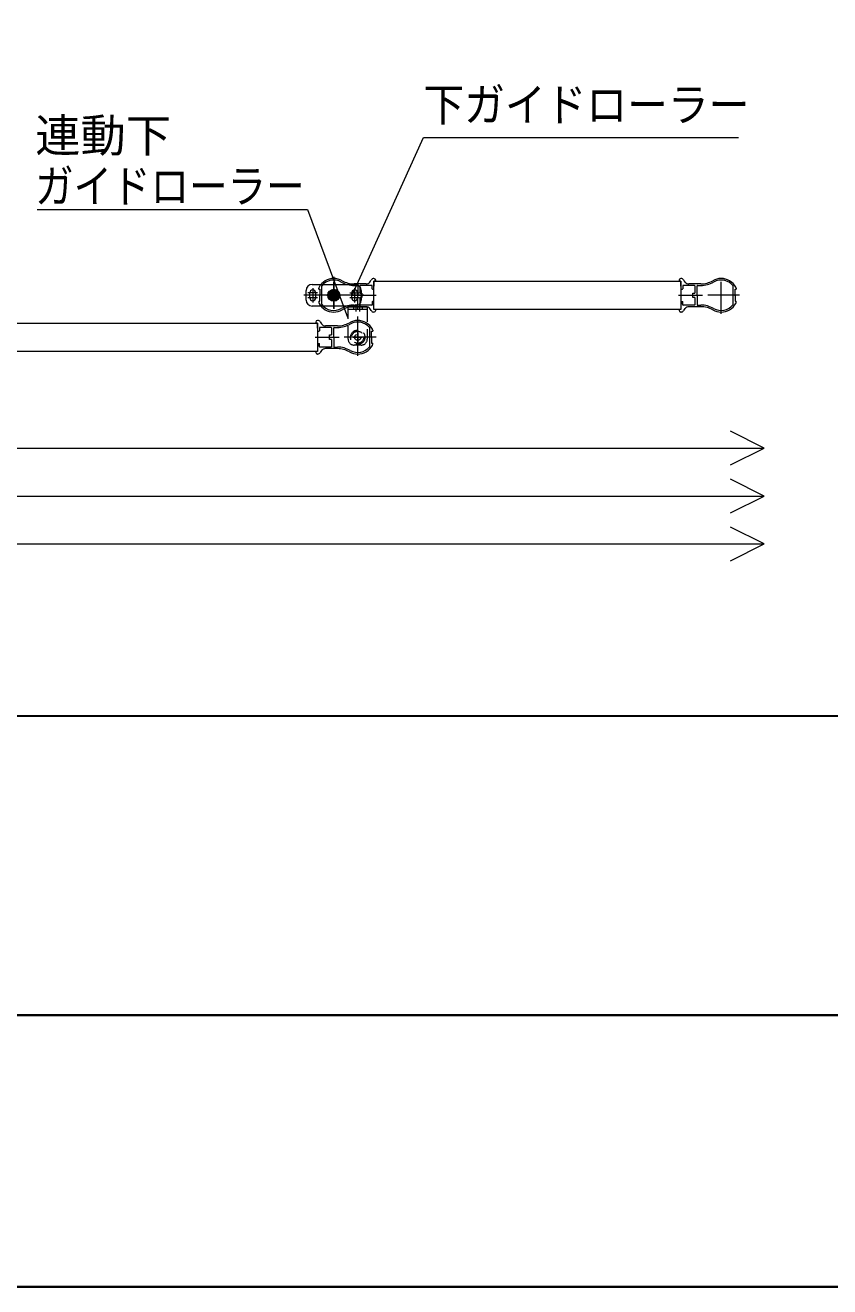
# Model space of a CAD drawing. Units: millimetres on the paper. Extents: x -303 to 303, y -152 to 152.
# Drawn here: x -97.8 to -53.4, y -138.5 to -68.9 of the extents above; entities that cross this region are included whole.
import ezdxf
from ezdxf.enums import TextEntityAlignment as Align

# ---------------------------------------------------------------- set-up
doc = ezdxf.new("R2010")
doc.units = ezdxf.units.MM
for name, pattern in [('USER2', [2.91, 1.76, -0.4, 0.35, -0.4]), ('USER3', [10.5, 8, -0.5, 0.5, -0.5, 0.5, -0.5]), ('USER4', [1.11, 0.71, -0.4])]:
    doc.linetypes.add(name, pattern=pattern)
doc.layers.add('0-0_1図面枠', color=7, linetype='Continuous', lineweight=20)
doc.layers.add('0-1_3一般', color=7, linetype='Continuous', lineweight=15)
doc.styles.add('ＭＳ Ｐゴシック', font='')
doc.styles.get('ＭＳ Ｐゴシック').set_extended_font_data('MS PGothic')

# ---------------------------------------------------------------- blocks, each defined once
blk = doc.blocks.new('グループ-2')
at = {"layer": '0-0_1図面枠', "lineweight": 35}
blk.add_line((-200, -123.5), (200, -123.5), dxfattribs=at)
blk.add_lwpolyline([(-200, 138.5), (200, 138.5), (200, -138.5), (-200, -138.5)], close=True, dxfattribs=at)
blk = doc.blocks.new('図面枠')
at = {"layer": '0-0_1図面枠'}
blk.add_blockref('グループ-2', (0, 0), dxfattribs=at)
blk = doc.blocks.new('グループ-4')
at = {"layer": '0-1_3一般', "lineweight": 30}
blk.add_lwpolyline([(-190, 103), (190, 103), (190, -107), (-190, -107)], close=True, dxfattribs=at)
blk = doc.blocks.new('グループ-32')
at = {"layer": '0-1_3一般', "linetype": 'USER2'}
for p, q in [((9.895, -86.707), (9.895, -84.129)), ((9.796, -84.268), (9.796, -84.665)), ((9.994, -84.268), (9.994, -84.665)), ((9.647, -86.088), (10.143, -86.088)), ((9.895, -85.84), (9.895, -86.337))]:
    blk.add_line(p, q, dxfattribs=at)
at = {"layer": '0-1_3一般', "linetype": 'USER4'}
for p, q in [((9.365, -84.4), (9.657, -84.4)), ((9.365, -84.533), (9.365, -84.4)), ((9.365, -84.533), (9.657, -84.533)), ((9.365, -86.188), (9.365, -84.533)), ((9.657, -84.4), (9.657, -84.533)), ((9.657, -84.4), (10.133, -84.4)), ((9.657, -84.533), (10.133, -84.533)), ((10.133, -84.4), (10.133, -84.533)), ((10.133, -84.4), (10.425, -84.4)), ((10.133, -84.533), (10.425, -84.533)), ((10.425, -84.4), (10.425, -84.533)), ((10.425, -84.533), (10.425, -86.188)), ((10.094, -86.519), (9.696, -86.519))]:
    blk.add_line(p, q, dxfattribs=at)
for radius in [0.397, 0.331, 0.166]:
    blk.add_circle((9.895, -86.088), radius, dxfattribs=at)
for centre, start, end in [((9.696, -86.188), 180, 270), ((10.094, -86.188), 270, 0)]:
    blk.add_arc(centre, 0.331, start, end, dxfattribs=at)
blk = doc.blocks.new('グループ-33')
at = {"layer": '0-1_3一般', "linetype": 'USER2'}
for p, q in [((8.571, -82.752), (8.571, -84.791)), ((29.96, -84.791), (29.96, -82.752)), ((9.591, -83.771), (7.552, -83.771)), ((9.591, -83.771), (10.915, -83.771)), ((27.616, -83.771), (28.94, -83.771)), ((30.979, -83.771), (28.94, -83.771))]:
    blk.add_line(p, q, dxfattribs=at)
at = {"layer": '0-1_3一般'}
for p, q in [((10.789, -82.845), (10.782, -82.845)), ((27.749, -82.845), (27.742, -82.845)), ((7.744, -83.44), (7.744, -83.387)), ((7.903, -83.269), (7.903, -84.274)), ((10.354, -83.143), (9.69, -83.143)), ((9.69, -83.229), (9.875, -83.229)), ((10.027, -83.646), (10.027, -83.249)), ((10.67, -83.229), (10.047, -83.229)), ((10.689, -83.414), (10.689, -83.249)), ((10.703, -83.427), (10.756, -83.427)), ((10.769, -83.275), (10.769, -83.414)), ((10.789, -83.275), (10.769, -83.275)), ((10.789, -84.549), (10.789, -82.994)), ((10.789, -82.994), (27.742, -82.994)), ((10.789, -82.994), (10.789, -83.275)), ((10.888, -82.994), (10.789, -82.994)), ((10.888, -82.994), (10.888, -82.944)), ((27.643, -82.944), (27.643, -82.994)), ((27.742, -82.994), (27.643, -82.994)), ((27.742, -82.994), (27.742, -84.549)), ((27.742, -83.275), (27.742, -82.994)), ((27.762, -83.275), (27.742, -83.275)), ((27.762, -83.414), (27.762, -83.275)), ((27.775, -83.427), (27.828, -83.427)), ((27.841, -83.249), (27.841, -83.414)), ((28.484, -83.229), (27.861, -83.229)), ((28.841, -83.143), (28.177, -83.143)), ((28.503, -83.249), (28.503, -83.646)), ((28.656, -83.229), (28.841, -83.229)), ((30.628, -84.274), (30.628, -83.269)), ((30.787, -83.387), (30.787, -83.44)), ((7.744, -84.102), (7.803, -84.102)), ((7.744, -84.102), (7.744, -84.156)), ((7.803, -84.102), (7.803, -83.791)), ((9.895, -84.294), (9.895, -83.791)), ((10.027, -83.646), (10.127, -83.646)), ((10.027, -84.294), (10.027, -83.897)), ((10.689, -84.129), (10.689, -84.294)), ((10.703, -84.116), (10.756, -84.116)), ((27.775, -84.116), (27.828, -84.116)), ((27.841, -84.294), (27.841, -84.129)), ((28.404, -83.646), (28.503, -83.646)), ((28.503, -83.897), (28.503, -84.294)), ((28.636, -83.791), (28.636, -84.294)), ((30.728, -83.791), (30.728, -84.102)), ((30.728, -84.102), (30.787, -84.102)), ((30.787, -84.156), (30.787, -84.102)), ((9.69, -84.314), (9.875, -84.314)), ((10.354, -84.4), (9.69, -84.4)), ((10.67, -84.314), (10.047, -84.314)), ((10.789, -84.698), (10.782, -84.698)), ((27.742, -84.549), (10.789, -84.549)), ((10.888, -84.549), (10.888, -84.599)), ((27.643, -84.599), (27.643, -84.549)), ((27.749, -84.698), (27.742, -84.698)), ((28.484, -84.314), (27.861, -84.314)), ((28.841, -84.4), (28.177, -84.4)), ((28.656, -84.314), (28.841, -84.314))]:
    blk.add_line(p, q, dxfattribs=at)
for points in [[(7.744, -83.44), (7.803, -83.44), (7.803, -83.752), (7.823, -83.771), (7.803, -83.791)], [(9.895, -83.249), (9.895, -83.752), (9.915, -83.771), (9.895, -83.791)], [(28.636, -83.791), (28.616, -83.771), (28.636, -83.752), (28.636, -83.249)], [(30.728, -83.791), (30.708, -83.771), (30.728, -83.752), (30.728, -83.44), (30.787, -83.44)], [(10.127, -83.646), (10.127, -83.897), (10.027, -83.897)], [(10.888, -84.549), (10.789, -84.549), (10.789, -84.268), (10.769, -84.268), (10.769, -84.129)], [(27.762, -84.129), (27.762, -84.268), (27.742, -84.268), (27.742, -84.549), (27.643, -84.549)], [(28.503, -83.897), (28.404, -83.897), (28.404, -83.646)]]:
    blk.add_lwpolyline(points, dxfattribs=at)
for centre, radius, start, end in [((8.571, -83.771), 0.927, 90, 151.04498), ((8.571, -83.771), 0.927, 60.18635, 90), ((10.782, -83.01), 0.166, 90, 149.82103), ((10.789, -82.944), 0.0993, 0, 90), ((27.742, -82.944), 0.0993, 90, 180), ((27.749, -83.01), 0.166, 30.17897, 90), ((29.96, -83.771), 0.927, 90, 119.81365), ((29.96, -83.771), 0.927, 28.95502, 90), ((7.876, -83.387), 0.132, 151.04498, 180), ((7.922, -83.269), 0.0199, 142.21566, 180), ((8.571, -83.771), 0.841, 60.18635, 142.21566), ((9.69, -81.819), 1.41, 240.18635, 270), ((9.69, -81.819), 1.324, 240.18635, 270), ((9.875, -83.249), 0.0199, 0, 90), ((10.047, -83.249), 0.0199, 90, 180), ((10.354, -82.878), 0.265, 270, 322.53091), ((9.723, -82.395), 1.059, 322.53091, 329.82103), ((10.67, -83.249), 0.0199, 0, 90), ((10.703, -83.414), 0.0132, 180, 270), ((10.756, -83.414), 0.0132, 270, 0), ((27.775, -83.414), 0.0132, 180, 270), ((27.828, -83.414), 0.0132, 270, 0), ((27.861, -83.249), 0.0199, 90, 180), ((28.807, -82.395), 1.059, 210.17897, 217.46909), ((28.177, -82.878), 0.265, 217.46909, 270), ((28.484, -83.249), 0.0199, 0, 90), ((28.656, -83.249), 0.0199, 90, 180), ((28.841, -81.819), 1.324, 270, 299.81365), ((28.841, -81.819), 1.41, 270, 299.81365), ((29.96, -83.771), 0.841, 37.78434, 119.81365), ((30.608, -83.269), 0.0199, 0, 37.78434), ((30.655, -83.387), 0.132, 0, 28.95502), ((7.876, -84.156), 0.132, 180, 208.95502), ((8.571, -83.771), 0.927, 208.95502, 270), ((10.703, -84.129), 0.0132, 90, 180), ((10.756, -84.129), 0.0132, 0, 90), ((27.775, -84.129), 0.0132, 90, 180), ((27.828, -84.129), 0.0132, 0, 90), ((29.96, -83.771), 0.927, 270, 331.04498), ((30.655, -84.156), 0.132, 331.04498, 0), ((7.922, -84.274), 0.0199, 180, 217.78434), ((8.571, -83.771), 0.841, 217.78434, 299.81365), ((8.571, -83.771), 0.927, 270, 299.81365), ((9.69, -85.724), 1.41, 90, 119.81365), ((9.69, -85.724), 1.324, 90, 119.81365), ((9.875, -84.294), 0.0199, 270, 0), ((10.047, -84.294), 0.0199, 180, 270), ((10.354, -84.665), 0.265, 37.46909, 90), ((9.723, -85.148), 1.059, 30.17897, 37.46909), ((10.782, -84.533), 0.166, 210.17897, 270), ((10.67, -84.294), 0.0199, 270, 0), ((10.789, -84.599), 0.0993, 270, 0), ((27.742, -84.599), 0.0993, 180, 270), ((27.749, -84.533), 0.166, 270, 329.82103), ((27.861, -84.294), 0.0199, 180, 270), ((28.807, -85.148), 1.059, 142.53091, 149.82103), ((28.177, -84.665), 0.265, 90, 142.53091), ((28.484, -84.294), 0.0199, 270, 0), ((28.656, -84.294), 0.0199, 180, 270), ((28.841, -85.724), 1.41, 60.18635, 90), ((28.841, -85.724), 1.324, 60.18635, 90), ((29.96, -83.771), 0.927, 240.18635, 270), ((29.96, -83.771), 0.841, 240.18635, 322.21566), ((30.608, -84.274), 0.0199, 322.21566, 0)]:
    blk.add_arc(centre, radius, start, end, dxfattribs=at)
blk = doc.blocks.new('グループ-35')
at = {"layer": '0-1_3一般'}
for p, q in [((-12.162, -85.585), (-12.162, -86.591)), ((-9.711, -85.459), (-10.375, -85.459)), ((-10.375, -85.546), (-10.189, -85.546)), ((-10.17, -85.565), (-10.17, -86.069)), ((-10.037, -85.963), (-10.037, -85.565)), ((-9.395, -85.546), (-10.017, -85.546)), ((-9.375, -85.731), (-9.375, -85.565)), ((-9.276, -85.162), (-9.283, -85.162)), ((-9.177, -85.311), (-9.177, -85.261)), ((7.578, -85.261), (7.578, -85.311)), ((7.684, -85.162), (7.677, -85.162)), ((7.777, -85.565), (7.777, -85.731)), ((8.419, -85.546), (7.797, -85.546)), ((8.776, -85.459), (8.112, -85.459)), ((8.439, -85.565), (8.439, -85.963)), ((8.571, -86.069), (8.571, -85.565)), ((8.591, -85.546), (8.776, -85.546)), ((10.564, -86.591), (10.564, -85.585)), ((-12.321, -85.757), (-12.321, -85.704)), ((-12.321, -85.757), (-12.261, -85.757)), ((-12.261, -85.757), (-12.261, -86.068)), ((-12.261, -86.068), (-12.241, -86.088)), ((-12.241, -86.088), (-12.261, -86.108)), ((-10.17, -86.069), (-10.15, -86.088)), ((-10.15, -86.088), (-10.17, -86.108)), ((-10.17, -86.611), (-10.17, -86.108)), ((-10.037, -85.963), (-9.938, -85.963)), ((-9.938, -86.214), (-10.037, -86.214)), ((-10.037, -86.611), (-10.037, -86.214)), ((-9.938, -85.963), (-9.938, -86.214)), ((-9.362, -85.744), (-9.309, -85.744)), ((7.711, -85.744), (7.764, -85.744)), ((8.339, -85.963), (8.439, -85.963)), ((8.339, -86.214), (8.339, -85.963)), ((8.439, -86.214), (8.339, -86.214)), ((8.439, -86.214), (8.439, -86.611)), ((8.551, -86.088), (8.571, -86.069)), ((8.571, -86.108), (8.551, -86.088)), ((8.571, -86.108), (8.571, -86.611)), ((10.643, -86.088), (10.663, -86.068)), ((10.663, -86.108), (10.643, -86.088)), ((10.663, -85.757), (10.723, -85.757)), ((10.663, -86.068), (10.663, -85.757)), ((10.723, -85.704), (10.723, -85.757)), ((-12.321, -86.419), (-12.321, -86.473)), ((-10.375, -86.631), (-10.189, -86.631)), ((-9.711, -86.717), (-10.375, -86.717)), ((-9.395, -86.631), (-10.017, -86.631)), ((-9.375, -86.446), (-9.375, -86.611)), ((-9.362, -86.433), (-9.309, -86.433)), ((-9.296, -86.585), (-9.296, -86.446)), ((-9.276, -86.585), (-9.296, -86.585)), ((-9.276, -87.015), (-9.283, -87.015)), ((-9.276, -86.866), (-9.276, -86.585)), ((-9.177, -86.866), (-9.276, -86.866)), ((-9.177, -86.866), (-9.177, -86.916)), ((7.578, -86.916), (7.578, -86.866)), ((7.677, -86.866), (7.578, -86.866)), ((7.677, -86.585), (7.677, -86.866)), ((7.697, -86.585), (7.677, -86.585)), ((7.684, -87.015), (7.677, -87.015)), ((7.697, -86.446), (7.697, -86.585)), ((7.711, -86.433), (7.764, -86.433)), ((7.777, -86.611), (7.777, -86.446)), ((8.419, -86.631), (7.797, -86.631)), ((8.776, -86.717), (8.112, -86.717)), ((8.591, -86.631), (8.776, -86.631)), ((10.723, -86.473), (10.723, -86.419))]:
    blk.add_line(p, q, dxfattribs=at)
at = {"layer": '0-1_3一般', "linetype": 'USER2'}
for p, q in [((-11.494, -85.069), (-11.494, -87.108)), ((9.895, -87.108), (9.895, -85.069)), ((-10.474, -86.088), (-12.513, -86.088)), ((-10.474, -86.088), (-9.15, -86.088)), ((7.552, -86.088), (8.876, -86.088)), ((10.915, -86.088), (8.876, -86.088))]:
    blk.add_line(p, q, dxfattribs=at)
at = {"layer": '0-1_3一般'}
for points in [[(-9.177, -85.311), (-9.276, -85.311), (-9.276, -85.592), (-9.296, -85.592), (-9.296, -85.731)], [(7.697, -85.731), (7.697, -85.592), (7.677, -85.592), (7.677, -85.311), (7.578, -85.311)], [(-12.321, -86.419), (-12.261, -86.419), (-12.261, -86.108)], [(10.663, -86.108), (10.663, -86.419), (10.723, -86.419)]]:
    blk.add_lwpolyline(points, dxfattribs=at)
blk.add_lwpolyline([(-9.276, -85.311), (7.677, -85.311), (7.677, -86.866), (-9.276, -86.866)], close=True, dxfattribs=at)
for centre, radius, start, end in [((-12.189, -85.704), 0.132, 151.04498, 180), ((-11.494, -86.088), 0.927, 90, 151.04498), ((-12.142, -85.585), 0.0199, 142.21566, 180), ((-11.494, -86.088), 0.841, 60.18635, 142.21566), ((-11.494, -86.088), 0.927, 60.18635, 90), ((-10.375, -84.136), 1.41, 240.18635, 270), ((-10.375, -84.136), 1.324, 240.18635, 270), ((-10.189, -85.565), 0.0199, 0, 90), ((-10.017, -85.565), 0.0199, 90, 180), ((-9.711, -85.195), 0.265, 270, 322.53091), ((-10.341, -84.711), 1.059, 322.53091, 329.82103), ((-9.283, -85.327), 0.166, 90, 149.82103), ((-9.395, -85.565), 0.0199, 0, 90), ((-9.276, -85.261), 0.0993, 0, 90), ((7.677, -85.261), 0.0993, 90, 180), ((7.684, -85.327), 0.166, 30.17897, 90), ((7.797, -85.565), 0.0199, 90, 180), ((8.743, -84.711), 1.059, 210.17897, 217.46909), ((8.112, -85.195), 0.265, 217.46909, 270), ((8.419, -85.565), 0.0199, 0, 90), ((8.591, -85.565), 0.0199, 90, 180), ((8.776, -84.136), 1.324, 270, 299.81365), ((8.776, -84.136), 1.41, 270, 299.81365), ((9.895, -86.088), 0.927, 90, 119.81365), ((9.895, -86.088), 0.841, 37.78434, 119.81365), ((9.895, -86.088), 0.927, 28.95502, 90), ((10.544, -85.585), 0.0199, 0, 37.78434), ((10.59, -85.704), 0.132, 0, 28.95502), ((-9.362, -85.731), 0.0132, 180, 270), ((-9.309, -85.731), 0.0132, 270, 0), ((7.711, -85.731), 0.0132, 180, 270), ((7.764, -85.731), 0.0132, 270, 0), ((-12.189, -86.473), 0.132, 180, 208.95502), ((-11.494, -86.088), 0.927, 208.95502, 270), ((-12.142, -86.591), 0.0199, 180, 217.78434), ((-11.494, -86.088), 0.841, 217.78434, 299.81365), ((-11.494, -86.088), 0.927, 270, 299.81365), ((-10.375, -88.041), 1.41, 90, 119.81365), ((-10.375, -88.041), 1.324, 90, 119.81365), ((-10.189, -86.611), 0.0199, 270, 0), ((-10.017, -86.611), 0.0199, 180, 270), ((-9.711, -86.982), 0.265, 37.46909, 90), ((-10.341, -87.465), 1.059, 30.17897, 37.46909), ((-9.283, -86.85), 0.166, 210.17897, 270), ((-9.395, -86.611), 0.0199, 270, 0), ((-9.362, -86.446), 0.0132, 90, 180), ((-9.309, -86.446), 0.0132, 0, 90), ((-9.276, -86.916), 0.0993, 270, 0), ((7.677, -86.916), 0.0993, 180, 270), ((7.684, -86.85), 0.166, 270, 329.82103), ((7.711, -86.446), 0.0132, 90, 180), ((7.764, -86.446), 0.0132, 0, 90), ((7.797, -86.611), 0.0199, 180, 270), ((8.743, -87.465), 1.059, 142.53091, 149.82103), ((8.112, -86.982), 0.265, 90, 142.53091), ((8.419, -86.611), 0.0199, 270, 0), ((8.591, -86.611), 0.0199, 180, 270), ((8.776, -88.041), 1.41, 60.18635, 90), ((8.776, -88.041), 1.324, 60.18635, 90), ((9.895, -86.088), 0.927, 240.18635, 270), ((9.895, -86.088), 0.841, 240.18635, 322.21566), ((9.895, -86.088), 0.927, 270, 331.04498), ((10.544, -86.591), 0.0199, 322.21566, 0), ((10.59, -86.473), 0.132, 331.04498, 0)]:
    blk.add_arc(centre, radius, start, end, dxfattribs=at)
blk = doc.blocks.new('グループ-37')
at = {"layer": '0-1_3一般'}
for p, q in [((7.049, -84.036), (7.049, -83.507)), ((7.38, -83.176), (9.763, -83.176)), ((10.094, -83.507), (10.094, -84.036)), ((7.247, -83.904), (7.247, -83.639)), ((7.578, -83.904), (7.578, -83.639)), ((9.564, -83.904), (9.564, -83.639)), ((9.895, -83.904), (9.895, -83.639)), ((9.763, -84.367), (7.38, -84.367))]:
    blk.add_line(p, q, dxfattribs=at)
at = {"layer": '0-1_3一般', "linetype": 'USER2'}
for p, q in [((7.413, -83.374), (7.413, -84.169)), ((8.571, -83.97), (8.571, -83.043)), ((8.571, -84.152), (8.571, -83.391)), ((9.73, -84.169), (9.73, -83.374)), ((7.909, -83.771), (6.916, -83.771)), ((7.677, -83.639), (7.148, -83.639)), ((7.677, -83.904), (7.148, -83.904)), ((10.226, -83.771), (7.909, -83.771)), ((8.19, -83.771), (8.952, -83.771)), ((8.373, -83.771), (8.77, -83.771)), ((8.571, -83.97), (8.571, -83.573)), ((8.571, -84.5), (8.571, -83.97)), ((9.465, -83.639), (9.994, -83.639)), ((9.994, -83.904), (9.465, -83.904))]:
    blk.add_line(p, q, dxfattribs=at)
at = {"layer": '0-1_3一般', "linetype": 'USER3'}
for p, q in [((8.571, -83.424), (8.571, -84.119)), ((8.919, -83.771), (8.224, -83.771))]:
    blk.add_line(p, q, dxfattribs=at)
at = {"layer": '0-1_3一般'}
for radius in [0.331, 0.281, 0.139]:
    blk.add_circle((8.571, -83.771), radius, dxfattribs=at)
at = {"layer": '0-1_3一般', "linetype": 'USER3'}
for radius in [0.314, 0.265, 0.232, 0.166, 0.166, 0.0993, 0.0662]:
    blk.add_circle((8.571, -83.771), radius, dxfattribs=at)
at = {"layer": '0-1_3一般'}
for centre, radius, start, end in [((7.38, -83.507), 0.331, 90, 180), ((7.413, -83.639), 0.166, 0, 180), ((9.73, -83.639), 0.166, 0, 180), ((9.763, -83.507), 0.331, 0, 90), ((7.38, -84.036), 0.331, 180, 270), ((7.413, -83.904), 0.166, 180, 0), ((9.73, -83.904), 0.166, 180, 0), ((9.763, -84.036), 0.331, 270, 0)]:
    blk.add_arc(centre, radius, start, end, dxfattribs=at)
blk = doc.blocks.new('グループ-38')
at = {"layer": '0-1_3一般'}
for p, q in [((9.591, -83.771), (13.522, -75.064)), ((13.522, -75.064), (30.924, -75.064)), ((-7.805, -79.044), (7.128, -79.044)), ((7.128, -79.044), (9.338, -84.971)), ((30.476, -93.131), (32.329, -92.204)), ((-32.329, -94.852), (32.329, -94.852)), ((30.476, -98.427), (32.329, -97.5))]:
    blk.add_line(p, q, dxfattribs=at)
for points in [[(-12.341, -92.204), (32.329, -92.204), (30.476, -91.277)], [(30.476, -95.779), (32.329, -94.852), (30.476, -93.925)], [(-32.329, -97.5), (32.329, -97.5), (30.476, -96.573)]]:
    blk.add_lwpolyline(points, dxfattribs=at)
for name in ['グループ-33', 'グループ-37', 'グループ-32', 'グループ-35']:
    blk.add_blockref(name, (0, 0), dxfattribs=at)
at = {"layer": '0-1_3一般', "style": 'ＭＳ Ｐゴシック'}
for s, width, p in [('下ガイドローラー', 0.9, (13.521, -74.715)), ('ガイドローラー', 0.85, (-7.92, -79.211))]:
    blk.add_text(s, height=1.833, dxfattribs=dict(at, width=width)).set_placement(p, align=Align.BOTTOM_LEFT)
blk.add_text('連動下', height=1.833, dxfattribs=at).set_placement((-7.91, -76.412), align=Align.BOTTOM_LEFT)

msp = doc.modelspace()

# ---------------------------------------------------------------- block references
at = {"layer": '0-0_1図面枠'}
msp.add_blockref('図面枠', (-89.375, 0), dxfattribs=at)
at = {"layer": '0-1_3一般'}
for name in ['グループ-4', 'グループ-38']:
    msp.add_blockref(name, (-89.375, 0), dxfattribs=at)

doc.saveas('drawing.dxf')
